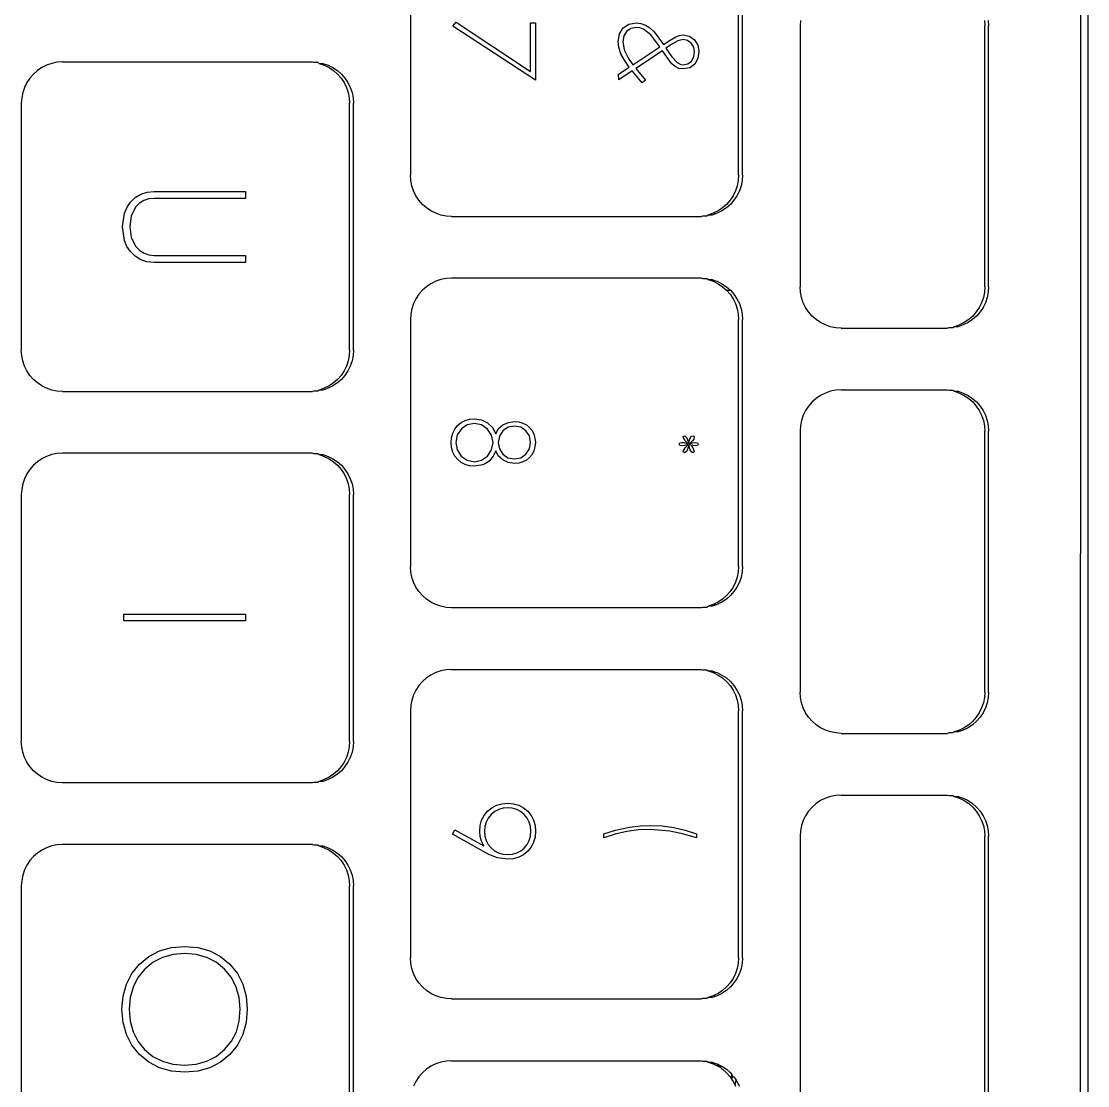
# Model space of a CAD drawing. Header units: metres. Extents: x 428 to 3974, y -4076 to 3914.
# Drawn here: x 1100.7541 to 1100.8059, y -3850.078 to -3850.0263 of the extents above; entities that cross this region are included whole.
import ezdxf

# ---------------------------------------------------------------- set-up
doc = ezdxf.new("R2010")
doc.units = ezdxf.units.M
doc.header["$MEASUREMENT"] = 0
doc.layers.add('Edges', color=7, linetype='Continuous')

msp = doc.modelspace()

# ---------------------------------------------------------------- linework, layer by layer
at = {"layer": 'Edges'}
for p, q in [((1100.805544, -3849.886744), (1100.805505, -3850.09438)), ((1100.805871, -3849.886744), (1100.805871, -3850.094618)), ((1100.772997, -3850.02175), (1100.772997, -3850.033751)), ((1100.788928, -3850.033751), (1100.788928, -3850.02175)), ((1100.789115, -3850.033751), (1100.789115, -3850.02175)), ((1100.775064, -3850.026507), (1100.775217, -3850.026318)), ((1100.779065, -3850.029137), (1100.775064, -3850.026507)), ((1100.775217, -3850.026318), (1100.77883, -3850.02871)), ((1100.77883, -3850.02871), (1100.77883, -3850.026357)), ((1100.77883, -3850.026357), (1100.779065, -3850.026357)), ((1100.779065, -3850.026357), (1100.779065, -3850.029137)), ((1100.783142, -3850.026885), (1100.783324, -3850.026597)), ((1100.783324, -3850.026597), (1100.783601, -3850.02641)), ((1100.783692, -3850.026624), (1100.783485, -3850.026769)), ((1100.783601, -3850.02641), (1100.783956, -3850.026348)), ((1100.783955, -3850.026575), (1100.783692, -3850.026624)), ((1100.784139, -3850.026597), (1100.783955, -3850.026575)), ((1100.783956, -3850.026348), (1100.784184, -3850.026375)), ((1100.784311, -3850.026664), (1100.784139, -3850.026597)), ((1100.784184, -3850.026375), (1100.784404, -3850.026457)), ((1100.784664, -3850.026929), (1100.784311, -3850.026664)), ((1100.784404, -3850.026457), (1100.784617, -3850.026594)), ((1100.784617, -3850.026594), (1100.784822, -3850.026785)), ((1100.791932, -3850.026235), (1100.791915, -3850.026496)), ((1100.791915, -3850.026496), (1100.791915, -3850.039174)), ((1100.800859, -3850.026235), (1100.800876, -3850.026496)), ((1100.800876, -3850.039174), (1100.800876, -3850.026496)), ((1100.801046, -3850.026235), (1100.801063, -3850.026496)), ((1100.801063, -3850.039174), (1100.801063, -3850.026496)), ((1100.783081, -3850.027251), (1100.783142, -3850.026885)), ((1100.78335, -3850.026988), (1100.783306, -3850.027256)), ((1100.783485, -3850.026769), (1100.78335, -3850.026988)), ((1100.785105, -3850.027516), (1100.784664, -3850.026929)), ((1100.784822, -3850.026785), (1100.785279, -3850.02741)), ((1100.785601, -3850.02719), (1100.785882, -3850.027024)), ((1100.785882, -3850.027024), (1100.786057, -3850.026961)), ((1100.786234, -3850.027158), (1100.785974, -3850.027217)), ((1100.786057, -3850.026961), (1100.786239, -3850.026941)), ((1100.786448, -3850.027201), (1100.786234, -3850.027158)), ((1100.786239, -3850.026941), (1100.786541, -3850.026999)), ((1100.786541, -3850.026999), (1100.786787, -3850.027176)), ((1100.786787, -3850.027176), (1100.786951, -3850.027435)), ((1100.783115, -3850.027545), (1100.783081, -3850.027251)), ((1100.783216, -3850.027851), (1100.783115, -3850.027545)), ((1100.783306, -3850.027256), (1100.783373, -3850.027667)), ((1100.783373, -3850.027667), (1100.783576, -3850.028081)), ((1100.783794, -3850.028388), (1100.785105, -3850.027516)), ((1100.785234, -3850.027703), (1100.783934, -3850.028563)), ((1100.785507, -3850.028103), (1100.785234, -3850.027703)), ((1100.785279, -3850.02741), (1100.785601, -3850.02719)), ((1100.785726, -3850.027372), (1100.785401, -3850.027588)), ((1100.785401, -3850.027588), (1100.785682, -3850.028009)), ((1100.785974, -3850.027217), (1100.785726, -3850.027372)), ((1100.786629, -3850.027334), (1100.786448, -3850.027201)), ((1100.786751, -3850.027526), (1100.786629, -3850.027334)), ((1100.786792, -3850.027749), (1100.786751, -3850.027526)), ((1100.786951, -3850.027435), (1100.787005, -3850.027743)), ((1100.783385, -3850.028171), (1100.783216, -3850.027851)), ((1100.783622, -3850.028502), (1100.783385, -3850.028171)), ((1100.783576, -3850.028081), (1100.783794, -3850.028388)), ((1100.785676, -3850.028317), (1100.785507, -3850.028103)), ((1100.785682, -3850.028009), (1100.785941, -3850.028281)), ((1100.786471, -3850.028342), (1100.786648, -3850.028211)), ((1100.786648, -3850.028211), (1100.786756, -3850.028009)), ((1100.786756, -3850.028009), (1100.786792, -3850.027749)), ((1100.786955, -3850.028088), (1100.786807, -3850.028358)), ((1100.787005, -3850.027743), (1100.786955, -3850.028088)), ((1100.754893, -3850.028664), (1100.754697, -3850.028836)), ((1100.755109, -3850.028519), (1100.754893, -3850.028664)), ((1100.755343, -3850.028403), (1100.755109, -3850.028519)), ((1100.75559, -3850.028319), (1100.755343, -3850.028403)), ((1100.755845, -3850.028268), (1100.75559, -3850.028319)), ((1100.756105, -3850.028251), (1100.755845, -3850.028268)), ((1100.756105, -3850.028251), (1100.76824, -3850.028251)), ((1100.76824, -3850.028251), (1100.768313, -3850.028268)), ((1100.768313, -3850.028268), (1100.7685, -3850.028268)), ((1100.7685, -3850.028268), (1100.768569, -3850.028319)), ((1100.768569, -3850.028319), (1100.768815, -3850.028403)), ((1100.768569, -3850.028319), (1100.768756, -3850.028319)), ((1100.768756, -3850.028319), (1100.769002, -3850.028403)), ((1100.768815, -3850.028403), (1100.769049, -3850.028519)), ((1100.769002, -3850.028403), (1100.769236, -3850.028519)), ((1100.769049, -3850.028519), (1100.769265, -3850.028664)), ((1100.769236, -3850.028519), (1100.769452, -3850.028664)), ((1100.769265, -3850.028664), (1100.769461, -3850.028836)), ((1100.769452, -3850.028664), (1100.769648, -3850.028836)), ((1100.783103, -3850.028851), (1100.783622, -3850.028502)), ((1100.783763, -3850.028678), (1100.783113, -3850.029111)), ((1100.784243, -3850.029261), (1100.783763, -3850.028678)), ((1100.783934, -3850.028563), (1100.784403, -3850.029139)), ((1100.785852, -3850.028469), (1100.785676, -3850.028317)), ((1100.786034, -3850.02856), (1100.785852, -3850.028469)), ((1100.785941, -3850.028281), (1100.786084, -3850.028358)), ((1100.786233, -3850.028591), (1100.786034, -3850.02856)), ((1100.786084, -3850.028358), (1100.786231, -3850.028385)), ((1100.786231, -3850.028385), (1100.786471, -3850.028342)), ((1100.786564, -3850.028533), (1100.786233, -3850.028591)), ((1100.786807, -3850.028358), (1100.786564, -3850.028533)), ((1100.754381, -3850.029251), (1100.754265, -3850.029485)), ((1100.754525, -3850.029033), (1100.754381, -3850.029251)), ((1100.754697, -3850.028836), (1100.754525, -3850.029033)), ((1100.769461, -3850.028836), (1100.769633, -3850.029033)), ((1100.769633, -3850.029033), (1100.769778, -3850.029251)), ((1100.769648, -3850.028836), (1100.76982, -3850.029033)), ((1100.769778, -3850.029251), (1100.769893, -3850.029485)), ((1100.76982, -3850.029033), (1100.769965, -3850.029251)), ((1100.769965, -3850.029251), (1100.77008, -3850.029485)), ((1100.783113, -3850.029111), (1100.783103, -3850.028851)), ((1100.784403, -3850.029139), (1100.784243, -3850.029261)), ((1100.754182, -3850.029733), (1100.754131, -3850.02999)), ((1100.754265, -3850.029485), (1100.754182, -3850.029733)), ((1100.769893, -3850.029485), (1100.769977, -3850.029733)), ((1100.769977, -3850.029733), (1100.770027, -3850.02999)), ((1100.77008, -3850.029485), (1100.770164, -3850.029733)), ((1100.770164, -3850.029733), (1100.770214, -3850.02999)), ((1100.754131, -3850.02999), (1100.754114, -3850.030251)), ((1100.754114, -3850.030251), (1100.754114, -3850.042251)), ((1100.770027, -3850.02999), (1100.770045, -3850.030251)), ((1100.770045, -3850.042251), (1100.770045, -3850.030251)), ((1100.770214, -3850.02999), (1100.770231, -3850.030251)), ((1100.770231, -3850.042251), (1100.770231, -3850.030251)), ((1100.773014, -3850.034012), (1100.772997, -3850.033751)), ((1100.788928, -3850.033751), (1100.788911, -3850.034012)), ((1100.789115, -3850.033751), (1100.789098, -3850.034012)), ((1100.773065, -3850.034269), (1100.773014, -3850.034012)), ((1100.773149, -3850.034516), (1100.773065, -3850.034269)), ((1100.78886, -3850.034269), (1100.788777, -3850.034516)), ((1100.788911, -3850.034012), (1100.78886, -3850.034269)), ((1100.789047, -3850.034269), (1100.788964, -3850.034516)), ((1100.789098, -3850.034012), (1100.789047, -3850.034269)), ((1100.759414, -3850.035051), (1100.759643, -3850.03483)), ((1100.759643, -3850.03483), (1100.75991, -3850.034671)), ((1100.75991, -3850.034671), (1100.760214, -3850.034576)), ((1100.760297, -3850.034903), (1100.76006, -3850.034981)), ((1100.760214, -3850.034576), (1100.760555, -3850.034545)), ((1100.760564, -3850.034877), (1100.760297, -3850.034903)), ((1100.760555, -3850.034545), (1100.764997, -3850.034545)), ((1100.764997, -3850.034877), (1100.760564, -3850.034877)), ((1100.764997, -3850.034545), (1100.764997, -3850.034877)), ((1100.773264, -3850.034751), (1100.773149, -3850.034516)), ((1100.773409, -3850.034969), (1100.773264, -3850.034751)), ((1100.788661, -3850.034751), (1100.788517, -3850.034969)), ((1100.788777, -3850.034516), (1100.788661, -3850.034751)), ((1100.788848, -3850.034751), (1100.788704, -3850.034969)), ((1100.788964, -3850.034516), (1100.788848, -3850.034751)), ((1100.759122, -3850.035589), (1100.759244, -3850.035304)), ((1100.759244, -3850.035304), (1100.759414, -3850.035051)), ((1100.759671, -3850.035292), (1100.759448, -3850.035724)), ((1100.759851, -3850.035111), (1100.759671, -3850.035292)), ((1100.76006, -3850.034981), (1100.759851, -3850.035111)), ((1100.773581, -3850.035165), (1100.773409, -3850.034969)), ((1100.773777, -3850.035338), (1100.773581, -3850.035165)), ((1100.773993, -3850.035483), (1100.773777, -3850.035338)), ((1100.788149, -3850.035338), (1100.787933, -3850.035483)), ((1100.788336, -3850.035338), (1100.788119, -3850.035483)), ((1100.788345, -3850.035165), (1100.788149, -3850.035338)), ((1100.788532, -3850.035165), (1100.788336, -3850.035338)), ((1100.788517, -3850.034969), (1100.788345, -3850.035165)), ((1100.788704, -3850.034969), (1100.788532, -3850.035165)), ((1100.759025, -3850.036256), (1100.759122, -3850.035589)), ((1100.759448, -3850.035724), (1100.759373, -3850.036256)), ((1100.774227, -3850.035599), (1100.773993, -3850.035483)), ((1100.774473, -3850.035683), (1100.774227, -3850.035599)), ((1100.774729, -3850.035734), (1100.774473, -3850.035683)), ((1100.774989, -3850.035751), (1100.774729, -3850.035734)), ((1100.774989, -3850.035751), (1100.787124, -3850.035751)), ((1100.787197, -3850.035734), (1100.787124, -3850.035751)), ((1100.787384, -3850.035734), (1100.787197, -3850.035734)), ((1100.787452, -3850.035683), (1100.787384, -3850.035734)), ((1100.787699, -3850.035599), (1100.787452, -3850.035683)), ((1100.787639, -3850.035683), (1100.787452, -3850.035683)), ((1100.787762, -3850.035641), (1100.787639, -3850.035683)), ((1100.787762, -3850.035567), (1100.787699, -3850.035599)), ((1100.787933, -3850.035483), (1100.787762, -3850.035567)), ((1100.787762, -3850.035567), (1100.787762, -3850.035641)), ((1100.787886, -3850.035599), (1100.787762, -3850.035641)), ((1100.788119, -3850.035483), (1100.787886, -3850.035599)), ((1100.75912, -3850.036927), (1100.759025, -3850.036256)), ((1100.759373, -3850.036256), (1100.75945, -3850.036779)), ((1100.759239, -3850.037211), (1100.75912, -3850.036927)), ((1100.75945, -3850.036779), (1100.759679, -3850.037219)), ((1100.759405, -3850.03746), (1100.759239, -3850.037211)), ((1100.759638, -3850.037689), (1100.759405, -3850.03746)), ((1100.759679, -3850.037219), (1100.759862, -3850.037405)), ((1100.759862, -3850.037405), (1100.76007, -3850.037537)), ((1100.76007, -3850.037537), (1100.760304, -3850.037616)), ((1100.759908, -3850.037853), (1100.759638, -3850.037689)), ((1100.760213, -3850.037951), (1100.759908, -3850.037853)), ((1100.760555, -3850.037984), (1100.760213, -3850.037951)), ((1100.760304, -3850.037616), (1100.760564, -3850.037643)), ((1100.764997, -3850.037984), (1100.760555, -3850.037984)), ((1100.760564, -3850.037643), (1100.764997, -3850.037643)), ((1100.764997, -3850.037643), (1100.764997, -3850.037984)), ((1100.773993, -3850.039019), (1100.773777, -3850.039164)), ((1100.774227, -3850.038903), (1100.773993, -3850.039019)), ((1100.774473, -3850.038819), (1100.774227, -3850.038903)), ((1100.774729, -3850.038768), (1100.774473, -3850.038819)), ((1100.774989, -3850.038751), (1100.774729, -3850.038768)), ((1100.787124, -3850.038751), (1100.774989, -3850.038751)), ((1100.787124, -3850.038751), (1100.787197, -3850.038768)), ((1100.787197, -3850.038768), (1100.787384, -3850.038768)), ((1100.787384, -3850.038768), (1100.787452, -3850.038819)), ((1100.787452, -3850.038819), (1100.787699, -3850.038903)), ((1100.787452, -3850.038819), (1100.787639, -3850.038819)), ((1100.787639, -3850.038819), (1100.787762, -3850.038861)), ((1100.787699, -3850.038903), (1100.787762, -3850.038935)), ((1100.787762, -3850.038861), (1100.787762, -3850.038935)), ((1100.787762, -3850.038861), (1100.787886, -3850.038903)), ((1100.787762, -3850.038935), (1100.787933, -3850.039019)), ((1100.787886, -3850.038903), (1100.788119, -3850.039019)), ((1100.787933, -3850.039019), (1100.788149, -3850.039164)), ((1100.788119, -3850.039019), (1100.788336, -3850.039164)), ((1100.773409, -3850.039534), (1100.773264, -3850.039751)), ((1100.773581, -3850.039337), (1100.773409, -3850.039534)), ((1100.773777, -3850.039164), (1100.773581, -3850.039337)), ((1100.788149, -3850.039164), (1100.788345, -3850.039337)), ((1100.788336, -3850.039164), (1100.788532, -3850.039337)), ((1100.788345, -3850.039337), (1100.788517, -3850.039534)), ((1100.788345, -3850.039337), (1100.788532, -3850.039337)), ((1100.788517, -3850.039534), (1100.788661, -3850.039751)), ((1100.788532, -3850.039337), (1100.788704, -3850.039534)), ((1100.788704, -3850.039534), (1100.788848, -3850.039751)), ((1100.791932, -3850.039435), (1100.791915, -3850.039174)), ((1100.791983, -3850.039692), (1100.791932, -3850.039435)), ((1100.800859, -3850.039435), (1100.800808, -3850.039692)), ((1100.800876, -3850.039174), (1100.800859, -3850.039435)), ((1100.801046, -3850.039435), (1100.800995, -3850.039692)), ((1100.801063, -3850.039174), (1100.801046, -3850.039435)), ((1100.773149, -3850.039986), (1100.773065, -3850.040234)), ((1100.773264, -3850.039751), (1100.773149, -3850.039986)), ((1100.788661, -3850.039751), (1100.788777, -3850.039986)), ((1100.788777, -3850.039986), (1100.78886, -3850.040234)), ((1100.788848, -3850.039751), (1100.788964, -3850.039986)), ((1100.788964, -3850.039986), (1100.789047, -3850.040234)), ((1100.792067, -3850.03994), (1100.791983, -3850.039692)), ((1100.792182, -3850.040174), (1100.792067, -3850.03994)), ((1100.800725, -3850.03994), (1100.800609, -3850.040174)), ((1100.800808, -3850.039692), (1100.800725, -3850.03994)), ((1100.800912, -3850.03994), (1100.800796, -3850.040174)), ((1100.800995, -3850.039692), (1100.800912, -3850.03994)), ((1100.773014, -3850.04049), (1100.772997, -3850.040751)), ((1100.773065, -3850.040234), (1100.773014, -3850.04049)), ((1100.78886, -3850.040234), (1100.788911, -3850.04049)), ((1100.788911, -3850.04049), (1100.788928, -3850.040751)), ((1100.789047, -3850.040234), (1100.789098, -3850.04049)), ((1100.789098, -3850.04049), (1100.789115, -3850.040751)), ((1100.792327, -3850.040392), (1100.792182, -3850.040174)), ((1100.792498, -3850.040589), (1100.792327, -3850.040392)), ((1100.792694, -3850.040761), (1100.792498, -3850.040589)), ((1100.800293, -3850.040589), (1100.800097, -3850.040761)), ((1100.80048, -3850.040589), (1100.800284, -3850.040761)), ((1100.800465, -3850.040392), (1100.800293, -3850.040589)), ((1100.800609, -3850.040174), (1100.800465, -3850.040392)), ((1100.800652, -3850.040392), (1100.80048, -3850.040589)), ((1100.800796, -3850.040174), (1100.800652, -3850.040392)), ((1100.772997, -3850.040751), (1100.772997, -3850.052752)), ((1100.788928, -3850.052752), (1100.788928, -3850.040751)), ((1100.789115, -3850.052752), (1100.789115, -3850.040751)), ((1100.792911, -3850.040906), (1100.792694, -3850.040761)), ((1100.793144, -3850.041022), (1100.792911, -3850.040906)), ((1100.793391, -3850.041106), (1100.793144, -3850.041022)), ((1100.793647, -3850.041157), (1100.793391, -3850.041106)), ((1100.793907, -3850.041174), (1100.793647, -3850.041157)), ((1100.799145, -3850.041157), (1100.799072, -3850.041174)), ((1100.799332, -3850.041157), (1100.799145, -3850.041157)), ((1100.7994, -3850.041106), (1100.799332, -3850.041157)), ((1100.799647, -3850.041022), (1100.7994, -3850.041106)), ((1100.799587, -3850.041106), (1100.7994, -3850.041106)), ((1100.799834, -3850.041022), (1100.799587, -3850.041106)), ((1100.799881, -3850.040906), (1100.799647, -3850.041022)), ((1100.800068, -3850.040906), (1100.799834, -3850.041022)), ((1100.800097, -3850.040761), (1100.799881, -3850.040906)), ((1100.800284, -3850.040761), (1100.800068, -3850.040906)), ((1100.793907, -3850.041174), (1100.799072, -3850.041174)), ((1100.754131, -3850.042512), (1100.754114, -3850.042251)), ((1100.754182, -3850.042769), (1100.754131, -3850.042512)), ((1100.770027, -3850.042512), (1100.769977, -3850.042769)), ((1100.770045, -3850.042251), (1100.770027, -3850.042512)), ((1100.770214, -3850.042512), (1100.770164, -3850.042769)), ((1100.770231, -3850.042251), (1100.770214, -3850.042512)), ((1100.754265, -3850.043017), (1100.754182, -3850.042769)), ((1100.754381, -3850.043251), (1100.754265, -3850.043017)), ((1100.769893, -3850.043017), (1100.769778, -3850.043251)), ((1100.769977, -3850.042769), (1100.769893, -3850.043017)), ((1100.77008, -3850.043017), (1100.769965, -3850.043251)), ((1100.770164, -3850.042769), (1100.77008, -3850.043017)), ((1100.754525, -3850.043469), (1100.754381, -3850.043251)), ((1100.754697, -3850.043666), (1100.754525, -3850.043469)), ((1100.754893, -3850.043838), (1100.754697, -3850.043666)), ((1100.769461, -3850.043666), (1100.769265, -3850.043838)), ((1100.769648, -3850.043666), (1100.769452, -3850.043838)), ((1100.769633, -3850.043469), (1100.769461, -3850.043666)), ((1100.769778, -3850.043251), (1100.769633, -3850.043469)), ((1100.76982, -3850.043469), (1100.769648, -3850.043666)), ((1100.769965, -3850.043251), (1100.76982, -3850.043469)), ((1100.755109, -3850.043983), (1100.754893, -3850.043838)), ((1100.755343, -3850.044099), (1100.755109, -3850.043983)), ((1100.75559, -3850.044183), (1100.755343, -3850.044099)), ((1100.755845, -3850.044234), (1100.75559, -3850.044183)), ((1100.756105, -3850.044251), (1100.755845, -3850.044234)), ((1100.756105, -3850.044251), (1100.76824, -3850.044251)), ((1100.768313, -3850.044234), (1100.76824, -3850.044251)), ((1100.7685, -3850.044234), (1100.768313, -3850.044234)), ((1100.768569, -3850.044183), (1100.7685, -3850.044234)), ((1100.768815, -3850.044099), (1100.768569, -3850.044183)), ((1100.768756, -3850.044183), (1100.768569, -3850.044183)), ((1100.769002, -3850.044099), (1100.768756, -3850.044183)), ((1100.769049, -3850.043983), (1100.768815, -3850.044099)), ((1100.769236, -3850.043983), (1100.769002, -3850.044099)), ((1100.769265, -3850.043838), (1100.769049, -3850.043983)), ((1100.769452, -3850.043838), (1100.769236, -3850.043983)), ((1100.793391, -3850.044243), (1100.793144, -3850.044327)), ((1100.793647, -3850.044192), (1100.793391, -3850.044243)), ((1100.793907, -3850.044175), (1100.793647, -3850.044192)), ((1100.793907, -3850.044175), (1100.799072, -3850.044175)), ((1100.799072, -3850.044175), (1100.799145, -3850.044192)), ((1100.799145, -3850.044192), (1100.799332, -3850.044192)), ((1100.799332, -3850.044192), (1100.7994, -3850.044243)), ((1100.7994, -3850.044243), (1100.799647, -3850.044327)), ((1100.7994, -3850.044243), (1100.799587, -3850.044243)), ((1100.799587, -3850.044243), (1100.799834, -3850.044327)), ((1100.792498, -3850.04476), (1100.792327, -3850.044957)), ((1100.792694, -3850.044588), (1100.792498, -3850.04476)), ((1100.792911, -3850.044443), (1100.792694, -3850.044588)), ((1100.793144, -3850.044327), (1100.792911, -3850.044443)), ((1100.799647, -3850.044327), (1100.799881, -3850.044443)), ((1100.799834, -3850.044327), (1100.800068, -3850.044443)), ((1100.799881, -3850.044443), (1100.800097, -3850.044588)), ((1100.800068, -3850.044443), (1100.800284, -3850.044588)), ((1100.800097, -3850.044588), (1100.800293, -3850.04476)), ((1100.800284, -3850.044588), (1100.80048, -3850.04476)), ((1100.800293, -3850.04476), (1100.800465, -3850.044957)), ((1100.80048, -3850.04476), (1100.800652, -3850.044957)), ((1100.792182, -3850.045175), (1100.792067, -3850.045409)), ((1100.792327, -3850.044957), (1100.792182, -3850.045175)), ((1100.800465, -3850.044957), (1100.800609, -3850.045175)), ((1100.800609, -3850.045175), (1100.800725, -3850.045409)), ((1100.800652, -3850.044957), (1100.800796, -3850.045175)), ((1100.800796, -3850.045175), (1100.800912, -3850.045409)), ((1100.775291, -3850.045906), (1100.775458, -3850.045763)), ((1100.775458, -3850.045763), (1100.775649, -3850.045661)), ((1100.775649, -3850.045661), (1100.775862, -3850.0456)), ((1100.776103, -3850.045802), (1100.775761, -3850.045867)), ((1100.775862, -3850.0456), (1100.776108, -3850.045579)), ((1100.776447, -3850.045869), (1100.776103, -3850.045802)), ((1100.776108, -3850.045579), (1100.776448, -3850.045629)), ((1100.776448, -3850.045629), (1100.776742, -3850.045776)), ((1100.776742, -3850.045776), (1100.776978, -3850.046009)), ((1100.777488, -3850.045873), (1100.777753, -3850.045752)), ((1100.777753, -3850.045752), (1100.778049, -3850.045712)), ((1100.778049, -3850.045712), (1100.778262, -3850.04573)), ((1100.778262, -3850.04573), (1100.778454, -3850.045783)), ((1100.778454, -3850.045783), (1100.778627, -3850.045871)), ((1100.791983, -3850.045657), (1100.791932, -3850.045914)), ((1100.792067, -3850.045409), (1100.791983, -3850.045657)), ((1100.800725, -3850.045409), (1100.800808, -3850.045657)), ((1100.800808, -3850.045657), (1100.800859, -3850.045914)), ((1100.800912, -3850.045409), (1100.800995, -3850.045657)), ((1100.800995, -3850.045657), (1100.801046, -3850.045914)), ((1100.774999, -3850.046496), (1100.775057, -3850.046277)), ((1100.775057, -3850.046277), (1100.775155, -3850.046081)), ((1100.775155, -3850.046081), (1100.775291, -3850.045906)), ((1100.775471, -3850.046064), (1100.775275, -3850.046361)), ((1100.775761, -3850.045867), (1100.775471, -3850.046064)), ((1100.776741, -3850.046075), (1100.776447, -3850.045869)), ((1100.776941, -3850.046375), (1100.776741, -3850.046075)), ((1100.776978, -3850.046009), (1100.77714, -3850.046307)), ((1100.77714, -3850.046307), (1100.777265, -3850.046067)), ((1100.777265, -3850.046067), (1100.777488, -3850.045873)), ((1100.777489, -3850.046161), (1100.777322, -3850.046416)), ((1100.777741, -3850.045991), (1100.777489, -3850.046161)), ((1100.778044, -3850.045935), (1100.777741, -3850.045991)), ((1100.778352, -3850.04599), (1100.778044, -3850.045935)), ((1100.778607, -3850.046158), (1100.778352, -3850.04599)), ((1100.778777, -3850.046412), (1100.778607, -3850.046158)), ((1100.778627, -3850.045871), (1100.778779, -3850.045995)), ((1100.778779, -3850.045995), (1100.778903, -3850.046146)), ((1100.778903, -3850.046146), (1100.778992, -3850.046319)), ((1100.778992, -3850.046319), (1100.779045, -3850.046512)), ((1100.791932, -3850.045914), (1100.791915, -3850.046175)), ((1100.791915, -3850.046175), (1100.791915, -3850.058853)), ((1100.800859, -3850.045914), (1100.800876, -3850.046175)), ((1100.800876, -3850.058853), (1100.800876, -3850.046175)), ((1100.801046, -3850.045914), (1100.801063, -3850.046175)), ((1100.801063, -3850.058853), (1100.801063, -3850.046175)), ((1100.774979, -3850.046737), (1100.774999, -3850.046496)), ((1100.774999, -3850.046975), (1100.774979, -3850.046737)), ((1100.775275, -3850.046361), (1100.775209, -3850.046726)), ((1100.775209, -3850.046726), (1100.775273, -3850.047092)), ((1100.777008, -3850.046726), (1100.776941, -3850.046375)), ((1100.776941, -3850.047081), (1100.777008, -3850.046726)), ((1100.777322, -3850.046416), (1100.777266, -3850.046726)), ((1100.777266, -3850.046726), (1100.77732, -3850.047043)), ((1100.778833, -3850.046726), (1100.778777, -3850.046412)), ((1100.778777, -3850.04704), (1100.778833, -3850.046726)), ((1100.779045, -3850.046512), (1100.779063, -3850.046726)), ((1100.779063, -3850.046726), (1100.779045, -3850.046942)), ((1100.786051, -3850.046814), (1100.786077, -3850.046747)), ((1100.786081, -3850.046872), (1100.786051, -3850.046814)), ((1100.786077, -3850.046747), (1100.786167, -3850.046725)), ((1100.786167, -3850.046725), (1100.786266, -3850.046736)), ((1100.786238, -3850.046471), (1100.786258, -3850.046421)), ((1100.786332, -3850.046648), (1100.786238, -3850.046471)), ((1100.786258, -3850.046421), (1100.786316, -3850.046404)), ((1100.786266, -3850.046736), (1100.786475, -3850.046797)), ((1100.786475, -3850.04683), (1100.78631, -3850.046875)), ((1100.786316, -3850.046404), (1100.786413, -3850.046498)), ((1100.786327, -3850.046986), (1100.786475, -3850.04683)), ((1100.786475, -3850.046797), (1100.786332, -3850.046648)), ((1100.786413, -3850.046498), (1100.786509, -3850.046781)), ((1100.786509, -3850.046847), (1100.786453, -3850.047069)), ((1100.786509, -3850.046781), (1100.786531, -3850.046659)), ((1100.78658, -3850.04708), (1100.786509, -3850.046847)), ((1100.786531, -3850.046659), (1100.786569, -3850.046554)), ((1100.78669, -3850.046648), (1100.786542, -3850.046797)), ((1100.786542, -3850.046797), (1100.786696, -3850.046747)), ((1100.786624, -3850.046858), (1100.786542, -3850.04683)), ((1100.786569, -3850.046554), (1100.78663, -3850.046441)), ((1100.78663, -3850.046441), (1100.786701, -3850.046404)), ((1100.786757, -3850.046561), (1100.78669, -3850.046648)), ((1100.786696, -3850.046747), (1100.78685, -3850.046731)), ((1100.786701, -3850.046404), (1100.786751, -3850.046422)), ((1100.786751, -3850.046422), (1100.786779, -3850.046476)), ((1100.786779, -3850.046476), (1100.786757, -3850.046561)), ((1100.78685, -3850.046731), (1100.786933, -3850.046752)), ((1100.786933, -3850.046752), (1100.786972, -3850.046814)), ((1100.786972, -3850.046814), (1100.786941, -3850.046876)), ((1100.75559, -3850.04732), (1100.755343, -3850.047404)), ((1100.755845, -3850.047269), (1100.75559, -3850.04732)), ((1100.756105, -3850.047252), (1100.755845, -3850.047269)), ((1100.76824, -3850.047252), (1100.756105, -3850.047252)), ((1100.76824, -3850.047252), (1100.768313, -3850.047269)), ((1100.768313, -3850.047269), (1100.7685, -3850.047269)), ((1100.7685, -3850.047269), (1100.768569, -3850.04732)), ((1100.768569, -3850.04732), (1100.768815, -3850.047404)), ((1100.768569, -3850.04732), (1100.768756, -3850.04732)), ((1100.768756, -3850.04732), (1100.769002, -3850.047404)), ((1100.775058, -3850.047191), (1100.774999, -3850.046975)), ((1100.775156, -3850.047386), (1100.775058, -3850.047191)), ((1100.775273, -3850.047092), (1100.775463, -3850.047393)), ((1100.776741, -3850.047385), (1100.776941, -3850.047081)), ((1100.77714, -3850.047134), (1100.777013, -3850.047393)), ((1100.777265, -3850.047382), (1100.77714, -3850.047134)), ((1100.77732, -3850.047043), (1100.777483, -3850.047299)), ((1100.777483, -3850.047299), (1100.777734, -3850.047467)), ((1100.778352, -3850.047466), (1100.778607, -3850.047296)), ((1100.778607, -3850.047296), (1100.778777, -3850.04704)), ((1100.778905, -3850.04731), (1100.778782, -3850.047462)), ((1100.778993, -3850.047137), (1100.778905, -3850.04731)), ((1100.779045, -3850.046942), (1100.778993, -3850.047137)), ((1100.786172, -3850.046891), (1100.786081, -3850.046872)), ((1100.78631, -3850.046875), (1100.786172, -3850.046891)), ((1100.786244, -3850.047152), (1100.786327, -3850.046986)), ((1100.78626, -3850.047206), (1100.786244, -3850.047152)), ((1100.78631, -3850.047224), (1100.78626, -3850.047206)), ((1100.78639, -3850.047177), (1100.78631, -3850.047224)), ((1100.786453, -3850.047069), (1100.78639, -3850.047177)), ((1100.786648, -3850.047188), (1100.78658, -3850.04708)), ((1100.786724, -3850.04688), (1100.786624, -3850.046858)), ((1100.786624, -3850.046858), (1100.786703, -3850.046994)), ((1100.786707, -3850.047224), (1100.786648, -3850.047188)), ((1100.786703, -3850.046994), (1100.786779, -3850.047152)), ((1100.786761, -3850.047203), (1100.786707, -3850.047224)), ((1100.78685, -3850.046897), (1100.786724, -3850.04688)), ((1100.786779, -3850.047152), (1100.786761, -3850.047203)), ((1100.786941, -3850.046876), (1100.78685, -3850.046897)), ((1100.754697, -3850.047837), (1100.754525, -3850.048034)), ((1100.754893, -3850.047665), (1100.754697, -3850.047837)), ((1100.755109, -3850.04752), (1100.754893, -3850.047665)), ((1100.755343, -3850.047404), (1100.755109, -3850.04752)), ((1100.768815, -3850.047404), (1100.769049, -3850.04752)), ((1100.769002, -3850.047404), (1100.769236, -3850.04752)), ((1100.769049, -3850.04752), (1100.769265, -3850.047665)), ((1100.769236, -3850.04752), (1100.769452, -3850.047665)), ((1100.769265, -3850.047665), (1100.769461, -3850.047837)), ((1100.769452, -3850.047665), (1100.769648, -3850.047837)), ((1100.769461, -3850.047837), (1100.769633, -3850.048034)), ((1100.769648, -3850.047837), (1100.76982, -3850.048034)), ((1100.775294, -3850.047559), (1100.775156, -3850.047386)), ((1100.775462, -3850.047701), (1100.775294, -3850.047559)), ((1100.775652, -3850.047802), (1100.775462, -3850.047701)), ((1100.775463, -3850.047393), (1100.775751, -3850.047594)), ((1100.775864, -3850.047863), (1100.775652, -3850.047802)), ((1100.775751, -3850.047594), (1100.776103, -3850.047661)), ((1100.776108, -3850.047883), (1100.775864, -3850.047863)), ((1100.776103, -3850.047661), (1100.776447, -3850.047592)), ((1100.776506, -3850.047815), (1100.776108, -3850.047883)), ((1100.776447, -3850.047592), (1100.776741, -3850.047385)), ((1100.776678, -3850.04773), (1100.776506, -3850.047815)), ((1100.77683, -3850.047612), (1100.776678, -3850.04773)), ((1100.777013, -3850.047393), (1100.77683, -3850.047612)), ((1100.777477, -3850.047578), (1100.777265, -3850.047382)), ((1100.777744, -3850.047703), (1100.777477, -3850.047578)), ((1100.777734, -3850.047467), (1100.778044, -3850.047522)), ((1100.778049, -3850.047745), (1100.777744, -3850.047703)), ((1100.778044, -3850.047522), (1100.778352, -3850.047466)), ((1100.778264, -3850.047727), (1100.778049, -3850.047745)), ((1100.778458, -3850.047674), (1100.778264, -3850.047727)), ((1100.778631, -3850.047586), (1100.778458, -3850.047674)), ((1100.778782, -3850.047462), (1100.778631, -3850.047586)), ((1100.754381, -3850.048252), (1100.754265, -3850.048486)), ((1100.754525, -3850.048034), (1100.754381, -3850.048252)), ((1100.769633, -3850.048034), (1100.769778, -3850.048252)), ((1100.769778, -3850.048252), (1100.769893, -3850.048486)), ((1100.76982, -3850.048034), (1100.769965, -3850.048252)), ((1100.769965, -3850.048252), (1100.77008, -3850.048486)), ((1100.754182, -3850.048734), (1100.754131, -3850.048991)), ((1100.754265, -3850.048486), (1100.754182, -3850.048734)), ((1100.769893, -3850.048486), (1100.769977, -3850.048734)), ((1100.769977, -3850.048734), (1100.770027, -3850.048991)), ((1100.77008, -3850.048486), (1100.770164, -3850.048734)), ((1100.770164, -3850.048734), (1100.770214, -3850.048991)), ((1100.754131, -3850.048991), (1100.754114, -3850.049252)), ((1100.754114, -3850.049252), (1100.754114, -3850.061252)), ((1100.770027, -3850.048991), (1100.770045, -3850.049252)), ((1100.770045, -3850.061252), (1100.770045, -3850.049252)), ((1100.770214, -3850.048991), (1100.770231, -3850.049252)), ((1100.770231, -3850.061252), (1100.770231, -3850.049252)), ((1100.773014, -3850.053013), (1100.772997, -3850.052752)), ((1100.773065, -3850.05327), (1100.773014, -3850.053013)), ((1100.788911, -3850.053013), (1100.78886, -3850.05327)), ((1100.788928, -3850.052752), (1100.788911, -3850.053013)), ((1100.789098, -3850.053013), (1100.789047, -3850.05327)), ((1100.789115, -3850.052752), (1100.789098, -3850.053013)), ((1100.773149, -3850.053517), (1100.773065, -3850.05327)), ((1100.773264, -3850.053752), (1100.773149, -3850.053517)), ((1100.788777, -3850.053517), (1100.788661, -3850.053752)), ((1100.78886, -3850.05327), (1100.788777, -3850.053517)), ((1100.788964, -3850.053517), (1100.788848, -3850.053752)), ((1100.789047, -3850.05327), (1100.788964, -3850.053517)), ((1100.773409, -3850.053969), (1100.773264, -3850.053752)), ((1100.773581, -3850.054166), (1100.773409, -3850.053969)), ((1100.788517, -3850.053969), (1100.788345, -3850.054166)), ((1100.788661, -3850.053752), (1100.788517, -3850.053969)), ((1100.788704, -3850.053969), (1100.788532, -3850.054166)), ((1100.788848, -3850.053752), (1100.788704, -3850.053969)), ((1100.773777, -3850.054339), (1100.773581, -3850.054166)), ((1100.773993, -3850.054484), (1100.773777, -3850.054339)), ((1100.774227, -3850.0546), (1100.773993, -3850.054484)), ((1100.774473, -3850.054684), (1100.774227, -3850.0546)), ((1100.787699, -3850.0546), (1100.787452, -3850.054684)), ((1100.787762, -3850.054568), (1100.787699, -3850.0546)), ((1100.787933, -3850.054484), (1100.787762, -3850.054568)), ((1100.787762, -3850.054568), (1100.787762, -3850.054642)), ((1100.787886, -3850.0546), (1100.787762, -3850.054642)), ((1100.788119, -3850.054484), (1100.787886, -3850.0546)), ((1100.788149, -3850.054339), (1100.787933, -3850.054484)), ((1100.788336, -3850.054339), (1100.788119, -3850.054484)), ((1100.788345, -3850.054166), (1100.788149, -3850.054339)), ((1100.788532, -3850.054166), (1100.788336, -3850.054339)), ((1100.759092, -3850.055392), (1100.759092, -3850.05506)), ((1100.759092, -3850.05506), (1100.764997, -3850.05506)), ((1100.764997, -3850.05506), (1100.764997, -3850.055392)), ((1100.774729, -3850.054735), (1100.774473, -3850.054684)), ((1100.774989, -3850.054752), (1100.774729, -3850.054735)), ((1100.787124, -3850.054752), (1100.774989, -3850.054752)), ((1100.787197, -3850.054735), (1100.787124, -3850.054752)), ((1100.787384, -3850.054735), (1100.787197, -3850.054735)), ((1100.787452, -3850.054684), (1100.787384, -3850.054735)), ((1100.787639, -3850.054684), (1100.787452, -3850.054684)), ((1100.787762, -3850.054642), (1100.787639, -3850.054684)), ((1100.764997, -3850.055392), (1100.759092, -3850.055392)), ((1100.773777, -3850.058165), (1100.773581, -3850.058338)), ((1100.773993, -3850.05802), (1100.773777, -3850.058165)), ((1100.774227, -3850.057904), (1100.773993, -3850.05802)), ((1100.774473, -3850.05782), (1100.774227, -3850.057904)), ((1100.774729, -3850.057769), (1100.774473, -3850.05782)), ((1100.774989, -3850.057752), (1100.774729, -3850.057769)), ((1100.774989, -3850.057752), (1100.787124, -3850.057752)), ((1100.787124, -3850.057752), (1100.787197, -3850.057769)), ((1100.787197, -3850.057769), (1100.787384, -3850.057769)), ((1100.787384, -3850.057769), (1100.787452, -3850.05782)), ((1100.787452, -3850.05782), (1100.787699, -3850.057904)), ((1100.787452, -3850.05782), (1100.787639, -3850.05782)), ((1100.787639, -3850.05782), (1100.787762, -3850.057862)), ((1100.787699, -3850.057904), (1100.787762, -3850.057936)), ((1100.787762, -3850.057862), (1100.787762, -3850.057936)), ((1100.787762, -3850.057862), (1100.787886, -3850.057904)), ((1100.787762, -3850.057936), (1100.787933, -3850.05802)), ((1100.787886, -3850.057904), (1100.788119, -3850.05802)), ((1100.787933, -3850.05802), (1100.788149, -3850.058165)), ((1100.788119, -3850.05802), (1100.788336, -3850.058165)), ((1100.788149, -3850.058165), (1100.788345, -3850.058338)), ((1100.788336, -3850.058165), (1100.788532, -3850.058338)), ((1100.773264, -3850.058752), (1100.773149, -3850.058987)), ((1100.773409, -3850.058535), (1100.773264, -3850.058752)), ((1100.773581, -3850.058338), (1100.773409, -3850.058535)), ((1100.788345, -3850.058338), (1100.788517, -3850.058535)), ((1100.788517, -3850.058535), (1100.788661, -3850.058752)), ((1100.788532, -3850.058338), (1100.788704, -3850.058535)), ((1100.788661, -3850.058752), (1100.788777, -3850.058987)), ((1100.788704, -3850.058535), (1100.788848, -3850.058752)), ((1100.788848, -3850.058752), (1100.788964, -3850.058987)), ((1100.773065, -3850.059235), (1100.773014, -3850.059491)), ((1100.773149, -3850.058987), (1100.773065, -3850.059235)), ((1100.788777, -3850.058987), (1100.78886, -3850.059235)), ((1100.78886, -3850.059235), (1100.788911, -3850.059491)), ((1100.788964, -3850.058987), (1100.789047, -3850.059235)), ((1100.789047, -3850.059235), (1100.789098, -3850.059491)), ((1100.791932, -3850.059114), (1100.791915, -3850.058853)), ((1100.791983, -3850.059371), (1100.791932, -3850.059114)), ((1100.800859, -3850.059114), (1100.800808, -3850.059371)), ((1100.800876, -3850.058853), (1100.800859, -3850.059114)), ((1100.801046, -3850.059114), (1100.800995, -3850.059371)), ((1100.801063, -3850.058853), (1100.801046, -3850.059114)), ((1100.773014, -3850.059491), (1100.772997, -3850.059752)), ((1100.772997, -3850.059752), (1100.772997, -3850.071753)), ((1100.788911, -3850.059491), (1100.788928, -3850.059752)), ((1100.788928, -3850.071753), (1100.788928, -3850.059752)), ((1100.789098, -3850.059491), (1100.789115, -3850.059752)), ((1100.789115, -3850.071753), (1100.789115, -3850.059752)), ((1100.792067, -3850.059619), (1100.791983, -3850.059371)), ((1100.792182, -3850.059853), (1100.792067, -3850.059619)), ((1100.800725, -3850.059619), (1100.800609, -3850.059853)), ((1100.800808, -3850.059371), (1100.800725, -3850.059619)), ((1100.800912, -3850.059619), (1100.800796, -3850.059853)), ((1100.800995, -3850.059371), (1100.800912, -3850.059619)), ((1100.792327, -3850.060071), (1100.792182, -3850.059853)), ((1100.792498, -3850.060267), (1100.792327, -3850.060071)), ((1100.792694, -3850.06044), (1100.792498, -3850.060267)), ((1100.800293, -3850.060267), (1100.800097, -3850.06044)), ((1100.80048, -3850.060267), (1100.800284, -3850.06044)), ((1100.800465, -3850.060071), (1100.800293, -3850.060267)), ((1100.800609, -3850.059853), (1100.800465, -3850.060071)), ((1100.800652, -3850.060071), (1100.80048, -3850.060267)), ((1100.800796, -3850.059853), (1100.800652, -3850.060071)), ((1100.792911, -3850.060585), (1100.792694, -3850.06044)), ((1100.793144, -3850.060701), (1100.792911, -3850.060585)), ((1100.793391, -3850.060785), (1100.793144, -3850.060701)), ((1100.793647, -3850.060836), (1100.793391, -3850.060785)), ((1100.7994, -3850.060785), (1100.799332, -3850.060836)), ((1100.799647, -3850.060701), (1100.7994, -3850.060785)), ((1100.799587, -3850.060785), (1100.7994, -3850.060785)), ((1100.799834, -3850.060701), (1100.799587, -3850.060785)), ((1100.799881, -3850.060585), (1100.799647, -3850.060701)), ((1100.800068, -3850.060585), (1100.799834, -3850.060701)), ((1100.800097, -3850.06044), (1100.799881, -3850.060585)), ((1100.800284, -3850.06044), (1100.800068, -3850.060585)), ((1100.754131, -3850.061513), (1100.754114, -3850.061252)), ((1100.770045, -3850.061252), (1100.770027, -3850.061513)), ((1100.770231, -3850.061252), (1100.770214, -3850.061513)), ((1100.793907, -3850.060853), (1100.793647, -3850.060836)), ((1100.793907, -3850.060853), (1100.799072, -3850.060853)), ((1100.799145, -3850.060836), (1100.799072, -3850.060853)), ((1100.799332, -3850.060836), (1100.799145, -3850.060836)), ((1100.754182, -3850.06177), (1100.754131, -3850.061513)), ((1100.754265, -3850.062018), (1100.754182, -3850.06177)), ((1100.769977, -3850.06177), (1100.769893, -3850.062018)), ((1100.770027, -3850.061513), (1100.769977, -3850.06177)), ((1100.770164, -3850.06177), (1100.77008, -3850.062018)), ((1100.770214, -3850.061513), (1100.770164, -3850.06177)), ((1100.754381, -3850.062252), (1100.754265, -3850.062018)), ((1100.754525, -3850.06247), (1100.754381, -3850.062252)), ((1100.769778, -3850.062252), (1100.769633, -3850.06247)), ((1100.769893, -3850.062018), (1100.769778, -3850.062252)), ((1100.769965, -3850.062252), (1100.76982, -3850.06247)), ((1100.77008, -3850.062018), (1100.769965, -3850.062252)), ((1100.754697, -3850.062667), (1100.754525, -3850.06247)), ((1100.754893, -3850.062839), (1100.754697, -3850.062667)), ((1100.755109, -3850.062984), (1100.754893, -3850.062839)), ((1100.769265, -3850.062839), (1100.769049, -3850.062984)), ((1100.769452, -3850.062839), (1100.769236, -3850.062984)), ((1100.769461, -3850.062667), (1100.769265, -3850.062839)), ((1100.769648, -3850.062667), (1100.769452, -3850.062839)), ((1100.769633, -3850.06247), (1100.769461, -3850.062667)), ((1100.76982, -3850.06247), (1100.769648, -3850.062667)), ((1100.755343, -3850.0631), (1100.755109, -3850.062984)), ((1100.75559, -3850.063184), (1100.755343, -3850.0631)), ((1100.755845, -3850.063235), (1100.75559, -3850.063184)), ((1100.756105, -3850.063252), (1100.755845, -3850.063235)), ((1100.76824, -3850.063252), (1100.756105, -3850.063252)), ((1100.768313, -3850.063235), (1100.76824, -3850.063252)), ((1100.7685, -3850.063235), (1100.768313, -3850.063235)), ((1100.768569, -3850.063184), (1100.7685, -3850.063235)), ((1100.768815, -3850.0631), (1100.768569, -3850.063184)), ((1100.768756, -3850.063184), (1100.768569, -3850.063184)), ((1100.769002, -3850.0631), (1100.768756, -3850.063184)), ((1100.769049, -3850.062984), (1100.768815, -3850.0631)), ((1100.769236, -3850.062984), (1100.769002, -3850.0631)), ((1100.793391, -3850.063922), (1100.793144, -3850.064006)), ((1100.793647, -3850.063871), (1100.793391, -3850.063922)), ((1100.793907, -3850.063853), (1100.793647, -3850.063871)), ((1100.793907, -3850.063853), (1100.799072, -3850.063853)), ((1100.799072, -3850.063853), (1100.799145, -3850.063871)), ((1100.799145, -3850.063871), (1100.799332, -3850.063871)), ((1100.799332, -3850.063871), (1100.7994, -3850.063922)), ((1100.7994, -3850.063922), (1100.799647, -3850.064006)), ((1100.7994, -3850.063922), (1100.799587, -3850.063922)), ((1100.799587, -3850.063922), (1100.799834, -3850.064006)), ((1100.776948, -3850.064464), (1100.777178, -3850.064343)), ((1100.777178, -3850.064343), (1100.777432, -3850.064271)), ((1100.777432, -3850.064271), (1100.777721, -3850.064246)), ((1100.777721, -3850.064246), (1100.778001, -3850.064271)), ((1100.778001, -3850.064271), (1100.778256, -3850.064343)), ((1100.778256, -3850.064343), (1100.778486, -3850.064464)), ((1100.792498, -3850.064439), (1100.792327, -3850.064636)), ((1100.792694, -3850.064267), (1100.792498, -3850.064439)), ((1100.792911, -3850.064121), (1100.792694, -3850.064267)), ((1100.793144, -3850.064006), (1100.792911, -3850.064121)), ((1100.799647, -3850.064006), (1100.799881, -3850.064121)), ((1100.799834, -3850.064006), (1100.800068, -3850.064121)), ((1100.799881, -3850.064121), (1100.800097, -3850.064267)), ((1100.800068, -3850.064121), (1100.800284, -3850.064267)), ((1100.800097, -3850.064267), (1100.800293, -3850.064439)), ((1100.800284, -3850.064267), (1100.80048, -3850.064439)), ((1100.800293, -3850.064439), (1100.800465, -3850.064636)), ((1100.80048, -3850.064439), (1100.800652, -3850.064636)), ((1100.776457, -3850.065071), (1100.776577, -3850.06484)), ((1100.776577, -3850.06484), (1100.776744, -3850.064634)), ((1100.776777, -3850.064968), (1100.776674, -3850.065161)), ((1100.776744, -3850.064634), (1100.776948, -3850.064464)), ((1100.776922, -3850.064795), (1100.776777, -3850.064968)), ((1100.777096, -3850.064652), (1100.776922, -3850.064795)), ((1100.777287, -3850.06455), (1100.777096, -3850.064652)), ((1100.777495, -3850.064488), (1100.777287, -3850.06455)), ((1100.777716, -3850.064468), (1100.777495, -3850.064488)), ((1100.777944, -3850.064488), (1100.777716, -3850.064468)), ((1100.778157, -3850.06455), (1100.777944, -3850.064488)), ((1100.77835, -3850.064652), (1100.778157, -3850.06455)), ((1100.778522, -3850.064795), (1100.77835, -3850.064652)), ((1100.778486, -3850.064464), (1100.778691, -3850.064634)), ((1100.778664, -3850.064968), (1100.778522, -3850.064795)), ((1100.778766, -3850.065161), (1100.778664, -3850.064968)), ((1100.778691, -3850.064634), (1100.77886, -3850.06484)), ((1100.77886, -3850.06484), (1100.778981, -3850.065071)), ((1100.792182, -3850.064853), (1100.792067, -3850.065088)), ((1100.792327, -3850.064636), (1100.792182, -3850.064853)), ((1100.800465, -3850.064636), (1100.800609, -3850.064853)), ((1100.800609, -3850.064853), (1100.800725, -3850.065088)), ((1100.800652, -3850.064636), (1100.800796, -3850.064853)), ((1100.800796, -3850.064853), (1100.800912, -3850.065088)), ((1100.776361, -3850.065609), (1100.776385, -3850.065328)), ((1100.776385, -3850.065328), (1100.776457, -3850.065071)), ((1100.776612, -3850.065375), (1100.776591, -3850.065609)), ((1100.776674, -3850.065161), (1100.776612, -3850.065375)), ((1100.778827, -3850.065375), (1100.778766, -3850.065161)), ((1100.778847, -3850.065609), (1100.778827, -3850.065375)), ((1100.778981, -3850.065071), (1100.779053, -3850.065328)), ((1100.779053, -3850.065328), (1100.779077, -3850.065609)), ((1100.783254, -3850.065491), (1100.78364, -3850.065414)), ((1100.78364, -3850.065414), (1100.784169, -3850.065347)), ((1100.784169, -3850.065347), (1100.784641, -3850.065325)), ((1100.784641, -3850.065325), (1100.785214, -3850.065351)), ((1100.785214, -3850.065351), (1100.78578, -3850.065429)), ((1100.78578, -3850.065429), (1100.786339, -3850.065559)), ((1100.791983, -3850.065336), (1100.791932, -3850.065592)), ((1100.792067, -3850.065088), (1100.791983, -3850.065336)), ((1100.800725, -3850.065088), (1100.800808, -3850.065336)), ((1100.800808, -3850.065336), (1100.800859, -3850.065592)), ((1100.800912, -3850.065088), (1100.800995, -3850.065336)), ((1100.800995, -3850.065336), (1100.801046, -3850.065592)), ((1100.775049, -3850.065753), (1100.775157, -3850.065542)), ((1100.776808, -3850.066738), (1100.775049, -3850.065753)), ((1100.775157, -3850.065542), (1100.776561, -3850.066321)), ((1100.776383, -3850.065858), (1100.776361, -3850.065609)), ((1100.776449, -3850.066096), (1100.776383, -3850.065858)), ((1100.776591, -3850.065609), (1100.776611, -3850.06584)), ((1100.776611, -3850.06584), (1100.776672, -3850.066052)), ((1100.778767, -3850.066058), (1100.778827, -3850.065844)), ((1100.778827, -3850.065844), (1100.778847, -3850.065609)), ((1100.779053, -3850.065889), (1100.778981, -3850.066145)), ((1100.779077, -3850.065609), (1100.779053, -3850.065889)), ((1100.782383, -3850.06574), (1100.782961, -3850.065552)), ((1100.782392, -3850.065934), (1100.782383, -3850.06574)), ((1100.782942, -3850.065752), (1100.782392, -3850.065934)), ((1100.7835, -3850.065623), (1100.782942, -3850.065752)), ((1100.782961, -3850.065552), (1100.783254, -3850.065491)), ((1100.784066, -3850.065545), (1100.7835, -3850.065623)), ((1100.784635, -3850.065519), (1100.784066, -3850.065545)), ((1100.785597, -3850.065607), (1100.784635, -3850.065519)), ((1100.786276, -3850.065744), (1100.785597, -3850.065607)), ((1100.786891, -3850.065934), (1100.786276, -3850.065744)), ((1100.786339, -3850.065559), (1100.786891, -3850.06574)), ((1100.786891, -3850.06574), (1100.786891, -3850.065934)), ((1100.791932, -3850.065592), (1100.791915, -3850.065854)), ((1100.791915, -3850.065854), (1100.791915, -3850.078532)), ((1100.800859, -3850.065592), (1100.800876, -3850.065854)), ((1100.800876, -3850.078532), (1100.800876, -3850.065854)), ((1100.801046, -3850.065592), (1100.801063, -3850.065854)), ((1100.801063, -3850.078532), (1100.801063, -3850.065854)), ((1100.755109, -3850.066521), (1100.754893, -3850.066666)), ((1100.755343, -3850.066405), (1100.755109, -3850.066521)), ((1100.75559, -3850.066321), (1100.755343, -3850.066405)), ((1100.755845, -3850.06627), (1100.75559, -3850.066321)), ((1100.756105, -3850.066253), (1100.755845, -3850.06627)), ((1100.76824, -3850.066253), (1100.756105, -3850.066253)), ((1100.76824, -3850.066253), (1100.768313, -3850.06627)), ((1100.768313, -3850.06627), (1100.7685, -3850.06627)), ((1100.7685, -3850.06627), (1100.768569, -3850.066321)), ((1100.768569, -3850.066321), (1100.768815, -3850.066405)), ((1100.768569, -3850.066321), (1100.768756, -3850.066321)), ((1100.768756, -3850.066321), (1100.769002, -3850.066405)), ((1100.768815, -3850.066405), (1100.769049, -3850.066521)), ((1100.769002, -3850.066405), (1100.769236, -3850.066521)), ((1100.769049, -3850.066521), (1100.769265, -3850.066666)), ((1100.769236, -3850.066521), (1100.769452, -3850.066666)), ((1100.776561, -3850.066321), (1100.776449, -3850.066096)), ((1100.776672, -3850.066052), (1100.776774, -3850.066244)), ((1100.776774, -3850.066244), (1100.776916, -3850.066417)), ((1100.776916, -3850.066417), (1100.777088, -3850.06656)), ((1100.778353, -3850.066563), (1100.778525, -3850.066423)), ((1100.778525, -3850.066423), (1100.778666, -3850.066251)), ((1100.778666, -3850.066251), (1100.778767, -3850.066058)), ((1100.77886, -3850.066375), (1100.778691, -3850.06658)), ((1100.778981, -3850.066145), (1100.77886, -3850.066375)), ((1100.754525, -3850.067035), (1100.754381, -3850.067253)), ((1100.754697, -3850.066838), (1100.754525, -3850.067035)), ((1100.754893, -3850.066666), (1100.754697, -3850.066838)), ((1100.769265, -3850.066666), (1100.769461, -3850.066838)), ((1100.769452, -3850.066666), (1100.769648, -3850.066838)), ((1100.769461, -3850.066838), (1100.769633, -3850.067035)), ((1100.769633, -3850.067035), (1100.769778, -3850.067253)), ((1100.769648, -3850.066838), (1100.76982, -3850.067035)), ((1100.76982, -3850.067035), (1100.769965, -3850.067253)), ((1100.777221, -3850.066904), (1100.776808, -3850.066738)), ((1100.777088, -3850.06656), (1100.77728, -3850.066662)), ((1100.777721, -3850.066965), (1100.777221, -3850.066904)), ((1100.77728, -3850.066662), (1100.777491, -3850.066723)), ((1100.777491, -3850.066723), (1100.777717, -3850.066743)), ((1100.777717, -3850.066743), (1100.777947, -3850.066724)), ((1100.778001, -3850.066941), (1100.777721, -3850.066965)), ((1100.777947, -3850.066724), (1100.77816, -3850.066663)), ((1100.778256, -3850.066869), (1100.778001, -3850.066941)), ((1100.77816, -3850.066663), (1100.778353, -3850.066563)), ((1100.778486, -3850.066749), (1100.778256, -3850.066869)), ((1100.778691, -3850.06658), (1100.778486, -3850.066749)), ((1100.754265, -3850.067487), (1100.754182, -3850.067735)), ((1100.754381, -3850.067253), (1100.754265, -3850.067487)), ((1100.769778, -3850.067253), (1100.769893, -3850.067487)), ((1100.769893, -3850.067487), (1100.769977, -3850.067735)), ((1100.769965, -3850.067253), (1100.77008, -3850.067487)), ((1100.77008, -3850.067487), (1100.770164, -3850.067735)), ((1100.754131, -3850.067992), (1100.754114, -3850.068253)), ((1100.754182, -3850.067735), (1100.754131, -3850.067992)), ((1100.769977, -3850.067735), (1100.770027, -3850.067992)), ((1100.770027, -3850.067992), (1100.770045, -3850.068253)), ((1100.770164, -3850.067735), (1100.770214, -3850.067992)), ((1100.770214, -3850.067992), (1100.770231, -3850.068253)), ((1100.754114, -3850.068253), (1100.754114, -3850.080253)), ((1100.770045, -3850.080253), (1100.770045, -3850.068253)), ((1100.770231, -3850.080253), (1100.770231, -3850.068253)), ((1100.759848, -3850.072056), (1100.760302, -3850.071683)), ((1100.760302, -3850.071683), (1100.760818, -3850.071417)), ((1100.760818, -3850.071417), (1100.761396, -3850.071257)), ((1100.76148, -3850.071592), (1100.760968, -3850.071735)), ((1100.761396, -3850.071257), (1100.762044, -3850.071204)), ((1100.76204, -3850.071545), (1100.76148, -3850.071592)), ((1100.7626, -3850.071592), (1100.76204, -3850.071545)), ((1100.762044, -3850.071204), (1100.762683, -3850.071257)), ((1100.763112, -3850.071735), (1100.7626, -3850.071592)), ((1100.762683, -3850.071257), (1100.763261, -3850.071417)), ((1100.763261, -3850.071417), (1100.763777, -3850.071683)), ((1100.763777, -3850.071683), (1100.764232, -3850.072056)), ((1100.759477, -3850.072512), (1100.759848, -3850.072056)), ((1100.76051, -3850.071972), (1100.760105, -3850.072305)), ((1100.760968, -3850.071735), (1100.76051, -3850.071972)), ((1100.763572, -3850.071972), (1100.763112, -3850.071735)), ((1100.763978, -3850.072305), (1100.763572, -3850.071972)), ((1100.764232, -3850.072056), (1100.764603, -3850.072512)), ((1100.773014, -3850.072014), (1100.772997, -3850.071753)), ((1100.773065, -3850.07227), (1100.773014, -3850.072014)), ((1100.788911, -3850.072014), (1100.78886, -3850.07227)), ((1100.788928, -3850.071753), (1100.788911, -3850.072014)), ((1100.789098, -3850.072014), (1100.789047, -3850.07227)), ((1100.789115, -3850.071753), (1100.789098, -3850.072014)), ((1100.759212, -3850.073031), (1100.759477, -3850.072512)), ((1100.759774, -3850.072712), (1100.759538, -3850.073172)), ((1100.760105, -3850.072305), (1100.759774, -3850.072712)), ((1100.764311, -3850.072712), (1100.763978, -3850.072305)), ((1100.764549, -3850.073172), (1100.764311, -3850.072712)), ((1100.764603, -3850.072512), (1100.764867, -3850.073031)), ((1100.773149, -3850.072518), (1100.773065, -3850.07227)), ((1100.773264, -3850.072753), (1100.773149, -3850.072518)), ((1100.788777, -3850.072518), (1100.788661, -3850.072753)), ((1100.78886, -3850.07227), (1100.788777, -3850.072518)), ((1100.788964, -3850.072518), (1100.788848, -3850.072753)), ((1100.789047, -3850.07227), (1100.788964, -3850.072518)), ((1100.759053, -3850.073611), (1100.759212, -3850.073031)), ((1100.759538, -3850.073172), (1100.759396, -3850.073685)), ((1100.764692, -3850.073685), (1100.764549, -3850.073172)), ((1100.764867, -3850.073031), (1100.765026, -3850.073611)), ((1100.773409, -3850.07297), (1100.773264, -3850.072753)), ((1100.773581, -3850.073167), (1100.773409, -3850.07297)), ((1100.773777, -3850.07334), (1100.773581, -3850.073167)), ((1100.788345, -3850.073167), (1100.788149, -3850.07334)), ((1100.788532, -3850.073167), (1100.788336, -3850.07334)), ((1100.788517, -3850.07297), (1100.788345, -3850.073167)), ((1100.788661, -3850.072753), (1100.788517, -3850.07297)), ((1100.788704, -3850.07297), (1100.788532, -3850.073167)), ((1100.788848, -3850.072753), (1100.788704, -3850.07297)), ((1100.759, -3850.074253), (1100.759053, -3850.073611)), ((1100.759396, -3850.073685), (1100.759348, -3850.074253)), ((1100.764739, -3850.074253), (1100.764692, -3850.073685)), ((1100.765026, -3850.073611), (1100.765079, -3850.074253)), ((1100.773993, -3850.073485), (1100.773777, -3850.07334)), ((1100.774227, -3850.073601), (1100.773993, -3850.073485)), ((1100.774473, -3850.073685), (1100.774227, -3850.073601)), ((1100.774729, -3850.073736), (1100.774473, -3850.073685)), ((1100.774989, -3850.073753), (1100.774729, -3850.073736)), ((1100.774989, -3850.073753), (1100.787124, -3850.073753)), ((1100.787197, -3850.073736), (1100.787124, -3850.073753)), ((1100.787384, -3850.073736), (1100.787197, -3850.073736)), ((1100.787452, -3850.073685), (1100.787384, -3850.073736)), ((1100.787699, -3850.073601), (1100.787452, -3850.073685)), ((1100.787639, -3850.073685), (1100.787452, -3850.073685)), ((1100.787762, -3850.073643), (1100.787639, -3850.073685)), ((1100.787762, -3850.073569), (1100.787699, -3850.073601)), ((1100.787933, -3850.073485), (1100.787762, -3850.073569)), ((1100.787762, -3850.073569), (1100.787762, -3850.073643)), ((1100.787886, -3850.073601), (1100.787762, -3850.073643)), ((1100.788119, -3850.073485), (1100.787886, -3850.073601)), ((1100.788149, -3850.07334), (1100.787933, -3850.073485)), ((1100.788336, -3850.07334), (1100.788119, -3850.073485)), ((1100.759053, -3850.074895), (1100.759, -3850.074253)), ((1100.759348, -3850.074253), (1100.759395, -3850.074827)), ((1100.764692, -3850.074823), (1100.764739, -3850.074253)), ((1100.765079, -3850.074253), (1100.765026, -3850.074895)), ((1100.759212, -3850.075476), (1100.759053, -3850.074895)), ((1100.759395, -3850.074827), (1100.759536, -3850.075345)), ((1100.76455, -3850.07534), (1100.764692, -3850.074823)), ((1100.765026, -3850.074895), (1100.764867, -3850.075476)), ((1100.759477, -3850.075995), (1100.759212, -3850.075476)), ((1100.759536, -3850.075345), (1100.759769, -3850.075807)), ((1100.759769, -3850.075807), (1100.760097, -3850.076213)), ((1100.763983, -3850.076209), (1100.764314, -3850.075801)), ((1100.764314, -3850.075801), (1100.76455, -3850.07534)), ((1100.764867, -3850.075476), (1100.764603, -3850.075995)), ((1100.759848, -3850.076454), (1100.759477, -3850.075995)), ((1100.760097, -3850.076213), (1100.760499, -3850.076543)), ((1100.763577, -3850.076541), (1100.763983, -3850.076209)), ((1100.764603, -3850.075995), (1100.764232, -3850.076454)), ((1100.760302, -3850.076828), (1100.759848, -3850.076454)), ((1100.760818, -3850.077095), (1100.760302, -3850.076828)), ((1100.760499, -3850.076543), (1100.760958, -3850.07678)), ((1100.760958, -3850.07678), (1100.761473, -3850.076921)), ((1100.762603, -3850.076921), (1100.763117, -3850.076779)), ((1100.763117, -3850.076779), (1100.763577, -3850.076541)), ((1100.763777, -3850.076828), (1100.763261, -3850.077095)), ((1100.764232, -3850.076454), (1100.763777, -3850.076828)), ((1100.774473, -3850.076821), (1100.774227, -3850.076905)), ((1100.774729, -3850.07677), (1100.774473, -3850.076821)), ((1100.774989, -3850.076753), (1100.774729, -3850.07677)), ((1100.774989, -3850.076753), (1100.787124, -3850.076753)), ((1100.787124, -3850.076753), (1100.787197, -3850.07677)), ((1100.787197, -3850.07677), (1100.787384, -3850.07677)), ((1100.787384, -3850.07677), (1100.787452, -3850.076821)), ((1100.787452, -3850.076821), (1100.787699, -3850.076905)), ((1100.787452, -3850.076821), (1100.787639, -3850.076821)), ((1100.787639, -3850.076821), (1100.787762, -3850.076863)), ((1100.787762, -3850.076863), (1100.787762, -3850.076937)), ((1100.787762, -3850.076863), (1100.787886, -3850.076905)), ((1100.761396, -3850.077256), (1100.760818, -3850.077095)), ((1100.762044, -3850.077309), (1100.761396, -3850.077256)), ((1100.761473, -3850.076921), (1100.76204, -3850.076968)), ((1100.76204, -3850.076968), (1100.762603, -3850.076921)), ((1100.762683, -3850.077256), (1100.762044, -3850.077309)), ((1100.763261, -3850.077095), (1100.762683, -3850.077256)), ((1100.773581, -3850.077339), (1100.773409, -3850.077536)), ((1100.773777, -3850.077166), (1100.773581, -3850.077339)), ((1100.773993, -3850.077021), (1100.773777, -3850.077166)), ((1100.774227, -3850.076905), (1100.773993, -3850.077021)), ((1100.787699, -3850.076905), (1100.787762, -3850.076937)), ((1100.787762, -3850.076937), (1100.787888, -3850.076999)), ((1100.787886, -3850.076905), (1100.787888, -3850.076999)), ((1100.787886, -3850.076905), (1100.787945, -3850.076934)), ((1100.787888, -3850.076999), (1100.787933, -3850.077021)), ((1100.787945, -3850.076934), (1100.787933, -3850.077021)), ((1100.787933, -3850.077021), (1100.788011, -3850.077025)), ((1100.787945, -3850.076934), (1100.788009, -3850.076966)), ((1100.788011, -3850.077025), (1100.788009, -3850.076966)), ((1100.788009, -3850.076966), (1100.788068, -3850.076996)), ((1100.788069, -3850.077025), (1100.788011, -3850.077025)), ((1100.788016, -3850.077077), (1100.788011, -3850.077025)), ((1100.788069, -3850.077025), (1100.788068, -3850.076996)), ((1100.788068, -3850.076996), (1100.788119, -3850.077021)), ((1100.788078, -3850.077119), (1100.788069, -3850.077025)), ((1100.788078, -3850.077119), (1100.788149, -3850.077166)), ((1100.788119, -3850.077021), (1100.788336, -3850.077166)), ((1100.788149, -3850.077166), (1100.788345, -3850.077339)), ((1100.788336, -3850.077166), (1100.788532, -3850.077339)), ((1100.788345, -3850.077339), (1100.788517, -3850.077536)), ((1100.788532, -3850.077339), (1100.788601, -3850.077418)), ((1100.773264, -3850.077753), (1100.773149, -3850.077988)), ((1100.773409, -3850.077536), (1100.773264, -3850.077753)), ((1100.788517, -3850.077536), (1100.788549, -3850.077583)), ((1100.788575, -3850.077516), (1100.788549, -3850.077583)), ((1100.788549, -3850.077583), (1100.788585, -3850.077639)), ((1100.788601, -3850.077418), (1100.788575, -3850.077516)), ((1100.788633, -3850.077516), (1100.788575, -3850.077516)), ((1100.788633, -3850.077516), (1100.788585, -3850.077639)), ((1100.788585, -3850.077639), (1100.788661, -3850.077753)), ((1100.788601, -3850.077418), (1100.788633, -3850.077516)), ((1100.788633, -3850.077516), (1100.788704, -3850.077536)), ((1100.788661, -3850.077753), (1100.788761, -3850.077938)), ((1100.788704, -3850.077536), (1100.788808, -3850.077693)), ((1100.788761, -3850.077938), (1100.788808, -3850.077693)), ((1100.788808, -3850.077693), (1100.788848, -3850.077753)), ((1100.788848, -3850.077753), (1100.788964, -3850.077988)), ((1100.788761, -3850.077938), (1100.788777, -3850.077988))]:
    msp.add_line(p, q, dxfattribs=at)

doc.saveas('drawing.dxf')
